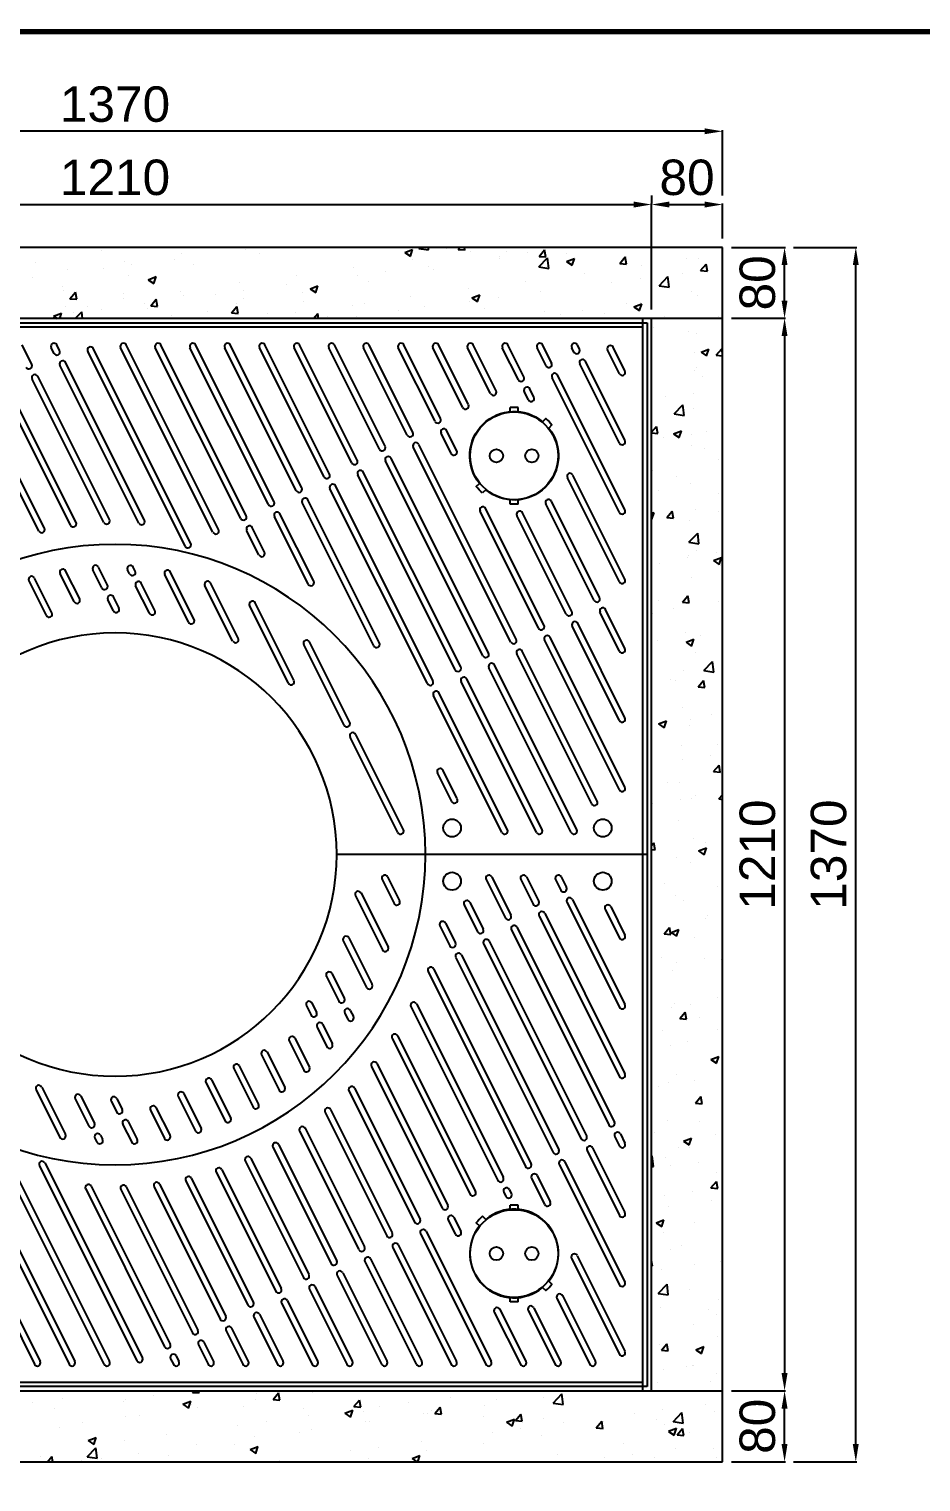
# Model space of a CAD drawing. Header units: millimetres. Extents: x 13588 to 18527, y -24754 to -21261.
# Drawn here: x 14593 to 15599, y -23015 to -21375 of the extents above; entities that cross this region are included whole.
import ezdxf

# ---------------------------------------------------------------- set-up
doc = ezdxf.new("R2010")
doc.units = ezdxf.units.MM
doc.layers.add('LAYOUT', color=7, linetype='Continuous')
doc.layers.add('받침틀', color=251, linetype='Continuous')
doc.styles.get("Standard").update_dxf_attribs({"font": 'arial.ttf'})
doc.dimstyles.new('ISO-25', dxfattribs={"dimtxt": 40, "dimasz": 20, "dimexe": 1.25, "dimexo": 10, "dimgap": 10, "dimtad": 1, "dimdec": 0, "dimtxsty": 'Standard', "dimcen": 2.5, "dimclrd": 3, "dimclre": 3, "dimclrt": 3, "dimadec": 0, "dimazin": 0, "dimtfac": 1, "dimtdec": 0, "dimtmove": 0, "dimatfit": 3, "dimfxl": 0, "dimarcsym": 0})

# ---------------------------------------------------------------- blocks, each defined once
blk = doc.blocks.new('*D7')
at = {"color": 3, "lineweight": -2, "transparency": 16777216}
for p, q in [((4544.3, -23182.9), (4544.3, -23191.7)), ((4564.3, -23192.9), (5734.3, -23192.9)), ((5754.3, -23311.3), (5754.3, -23191.7))]:
    blk.add_line(p, q, dxfattribs=at)
at = {"color": 3, "transparency": 16777216}
for points in [[(4564.3, -23189.6), (4564.3, -23196.3), (4544.3, -23192.9)], [(5734.3, -23189.6), (5734.3, -23196.3), (5754.3, -23192.9)]]:
    blk.add_solid(points, dxfattribs=at)
at = {"layer": 'Defpoints', "color": 0, "transparency": 16777216}
for p in [(4544.3, -23192.9), (5754.3, -23192.9), (5754.3, -23321.3)]:
    blk.add_point(p, dxfattribs=at)
at = {"color": 3, "transparency": 16777216, "insert": (5149.3, -23162.5), "char_height": 40, "attachment_point": 5}
blk.add_mtext('1210', dxfattribs=at)
blk = doc.blocks.new('*D8')
at = {"color": 3, "lineweight": -2, "transparency": 16777216}
for p, q in [((5754.3, -23182.9), (5754.3, -23191.7)), ((5774.3, -23192.9), (5814.3, -23192.9)), ((5834.3, -23231.3), (5834.3, -23191.7))]:
    blk.add_line(p, q, dxfattribs=at)
at = {"color": 3, "transparency": 16777216}
for points in [[(5774.3, -23189.6), (5774.3, -23196.3), (5754.3, -23192.9)], [(5814.3, -23189.6), (5814.3, -23196.3), (5834.3, -23192.9)]]:
    blk.add_solid(points, dxfattribs=at)
at = {"layer": 'Defpoints', "color": 0, "transparency": 16777216}
for p in [(5754.3, -23192.9), (5834.3, -23192.9), (5834.3, -23241.3)]:
    blk.add_point(p, dxfattribs=at)
at = {"color": 3, "transparency": 16777216, "insert": (5794.3, -23162.5), "char_height": 40, "attachment_point": 5}
blk.add_mtext('80', dxfattribs=at)
blk = doc.blocks.new('*D3')
at = {"color": 3, "lineweight": -2, "transparency": 16777216}
for p, q in [((4464.3, -23182.9), (4464.3, -23109.1)), ((5814.3, -23110.3), (4484.3, -23110.3)), ((5834.3, -23182.9), (5834.3, -23109.1))]:
    blk.add_line(p, q, dxfattribs=at)
at = {"color": 3, "transparency": 16777216}
for points in [[(4484.3, -23107), (4484.3, -23113.6), (4464.3, -23110.3)], [(5814.3, -23107), (5814.3, -23113.6), (5834.3, -23110.3)]]:
    blk.add_solid(points, dxfattribs=at)
at = {"layer": 'Defpoints', "color": 0, "transparency": 16777216}
for p in [(4464.3, -23110.3), (4464.3, -23192.9), (5834.3, -23192.9)]:
    blk.add_point(p, dxfattribs=at)
at = {"color": 3, "transparency": 16777216, "insert": (5149.3, -23079.9), "char_height": 40, "attachment_point": 5}
blk.add_mtext('1370', dxfattribs=at)
blk = doc.blocks.new('*D9')
at = {"color": 3, "lineweight": -2, "transparency": 16777216}
for p, q in [((5844.3, -23241.3), (5905.5, -23241.3)), ((5904.3, -23301.3), (5904.3, -23261.3)), ((5844.3, -23321.3), (5905.5, -23321.3))]:
    blk.add_line(p, q, dxfattribs=at)
at = {"color": 3, "transparency": 16777216}
for points in [[(5900.9, -23261.3), (5907.6, -23261.3), (5904.3, -23241.3)], [(5900.9, -23301.3), (5907.6, -23301.3), (5904.3, -23321.3)]]:
    blk.add_solid(points, dxfattribs=at)
at = {"layer": 'Defpoints', "color": 0, "transparency": 16777216}
for p in [(5834.3, -23241.3), (5904.3, -23241.3), (5834.3, -23321.3)]:
    blk.add_point(p, dxfattribs=at)
at = {"color": 3, "transparency": 16777216, "insert": (5873.8, -23281.3), "char_height": 40, "attachment_point": 5, "rotation": 90}
blk.add_mtext('80', dxfattribs=at)
blk = doc.blocks.new('*D4')
at = {"color": 3, "lineweight": -2, "transparency": 16777216}
for p, q in [((5884.9, -23321.3), (5905.5, -23321.3)), ((5904.3, -23341.3), (5904.3, -24511.3)), ((5844.3, -24531.3), (5905.5, -24531.3))]:
    blk.add_line(p, q, dxfattribs=at)
at = {"color": 3, "transparency": 16777216}
for points in [[(5900.9, -23341.3), (5907.6, -23341.3), (5904.3, -23321.3)], [(5900.9, -24511.3), (5907.6, -24511.3), (5904.3, -24531.3)]]:
    blk.add_solid(points, dxfattribs=at)
at = {"layer": 'Defpoints', "color": 0, "transparency": 16777216}
for p in [(5874.9, -23321.3), (5834.3, -24531.3), (5904.3, -24531.3)]:
    blk.add_point(p, dxfattribs=at)
at = {"color": 3, "transparency": 16777216, "insert": (5873.8, -23926.3), "char_height": 40, "attachment_point": 5, "rotation": 90}
blk.add_mtext('1210', dxfattribs=at)
blk = doc.blocks.new('*D5')
at = {"color": 3, "lineweight": -2, "transparency": 16777216}
for p, q in [((5894.3, -24531.3), (5903, -24531.3)), ((5904.3, -24591.3), (5904.3, -24551.3)), ((5844.3, -24611.3), (5905.5, -24611.3))]:
    blk.add_line(p, q, dxfattribs=at)
at = {"color": 3, "transparency": 16777216}
for points in [[(5900.9, -24551.3), (5907.6, -24551.3), (5904.3, -24531.3)], [(5900.9, -24591.3), (5907.6, -24591.3), (5904.3, -24611.3)]]:
    blk.add_solid(points, dxfattribs=at)
at = {"layer": 'Defpoints', "color": 0, "transparency": 16777216}
for p in [(5904.3, -24531.3), (5904.3, -24531.3), (5834.3, -24611.3)]:
    blk.add_point(p, dxfattribs=at)
at = {"color": 3, "transparency": 16777216, "insert": (5873.8, -24571.3), "char_height": 40, "attachment_point": 5, "rotation": 90}
blk.add_mtext('80', dxfattribs=at)
blk = doc.blocks.new('*D2')
at = {"color": 3, "lineweight": -2, "transparency": 16777216}
for p, q in [((5914.3, -23241.3), (5985.8, -23241.3)), ((5984.6, -24591.3), (5984.6, -23261.3)), ((5914.3, -24611.3), (5985.8, -24611.3))]:
    blk.add_line(p, q, dxfattribs=at)
at = {"color": 3, "transparency": 16777216}
for points in [[(5981.2, -23261.3), (5987.9, -23261.3), (5984.6, -23241.3)], [(5981.2, -24591.3), (5987.9, -24591.3), (5984.6, -24611.3)]]:
    blk.add_solid(points, dxfattribs=at)
at = {"layer": 'Defpoints', "color": 0, "transparency": 16777216}
for p in [(5904.3, -23241.3), (5984.6, -23241.3), (5904.3, -24611.3)]:
    blk.add_point(p, dxfattribs=at)
at = {"color": 3, "transparency": 16777216, "insert": (5954.1, -23926.3), "char_height": 40, "attachment_point": 5, "rotation": 90}
blk.add_mtext('1370', dxfattribs=at)
blk = doc.blocks.new('A$C6562381F')
for p, q in [((4.5, 54.5), (-4.5, 54.5)), ((-4.5, 49.3), (-4.5, 54.5)), ((4.5, 49.3), (4.5, 54.5)), ((-4.5, -54.5), (-4.5, -49.3)), ((4.5, -54.5), (-4.5, -54.5)), ((4.5, -54.5), (4.5, -49.3))]:
    blk.add_line(p, q)
for centre, radius in [((0, 0), 49.5), ((-20, 0), 7.5), ((20, 0), 7.5)]:
    blk.add_circle(centre, radius)
blk = doc.blocks.new('AG1212')
for p, q in [((11922.8, -22698.5), (13122.8, -22698.5)), ((13122.8, -22698.5), (13122.8, -23298.5)), ((12428.9, -22745.5), (12418, -22723.5)), ((12454, -22733), (12450.8, -22726.7)), ((12460.2, -22729.8), (12457.1, -22723.5)), ((12601.9, -22950.6), (12492, -22730.7)), ((12608.2, -22947.5), (12498.3, -22727.6)), ((12633.2, -22934.9), (12529.1, -22726.7)), ((12639.5, -22931.8), (12535.3, -22723.5)), ((12664.5, -22919.3), (12568.2, -22726.7)), ((12670.8, -22916.2), (12574.5, -22723.5)), ((12695.8, -22903.6), (12607.3, -22726.7)), ((12702.1, -22900.5), (12613.6, -22723.5)), ((12727.1, -22888), (12646.5, -22726.7)), ((12733.4, -22884.9), (12652.7, -22723.5)), ((12758.5, -22872.3), (12685.6, -22726.7)), ((12764.7, -22869.2), (12691.9, -22723.5)), ((12789.8, -22856.7), (12724.7, -22726.7)), ((12796, -22853.6), (12731, -22723.5)), ((12821.1, -22841), (12763.9, -22726.7)), ((12827.3, -22837.9), (12770.1, -22723.5)), ((12852.4, -22825.4), (12803, -22726.7)), ((12858.6, -22822.2), (12809.3, -22723.5)), ((12883.7, -22809.7), (12842.1, -22726.7)), ((12889.9, -22806.6), (12848.4, -22723.5)), ((12915, -22794.1), (12881.3, -22726.7)), ((12921.2, -22790.9), (12887.5, -22723.5)), ((12946.3, -22778.4), (12920.4, -22726.7)), ((12952.5, -22775.3), (12926.7, -22723.5)), ((12977.6, -22762.8), (12959.5, -22726.7)), ((12983.8, -22759.6), (12965.8, -22723.5)), ((13008.9, -22747.1), (12998.7, -22726.7)), ((13015.2, -22744), (13004.9, -22723.5)), ((13040.2, -22731.5), (13037.8, -22726.7)), ((13046.5, -22728.3), (13044.1, -22723.5)), ((13091.6, -22756), (13078.2, -22729.2)), ((13097.8, -22752.8), (13084.5, -22726.1)), ((12549.7, -22924.5), (12460.7, -22746.4)), ((12556, -22921.4), (12466.9, -22743.2)), ((13091.6, -22834.2), (13046.9, -22744.9)), ((13097.8, -22831.1), (13053.2, -22741.7)), ((12510.2, -22923.7), (12429.4, -22762)), ((12516.5, -22920.6), (12435.6, -22758.9)), ((13091.6, -22912.5), (13015.6, -22760.5)), ((13097.8, -22909.4), (13021.9, -22757.4)), ((12472.7, -22926.9), (12398.1, -22777.7)), ((12478.9, -22923.8), (12404.3, -22774.5)), ((12989, -22785.6), (12984.3, -22776.2)), ((12995.2, -22782.4), (12990.6, -22773.1)), ((12436.9, -22933.5), (12366.8, -22793.3)), ((12443.1, -22930.4), (12373, -22790.2)), ((12901.8, -22846), (12890.4, -22823.1)), ((12908.1, -22842.9), (12896.6, -22820)), ((12969, -23058.7), (12859.1, -22838.8)), ((12975.3, -23055.5), (12865.3, -22835.7)), ((12937.7, -23074.3), (12827.8, -22854.4)), ((12944, -23071.2), (12834, -22851.3)), ((12906.4, -23090), (12796.5, -22870.1)), ((12912.7, -23086.8), (12802.7, -22867)), ((13091.6, -22990.8), (13032.9, -22873.4)), ((13097.8, -22987.6), (13039.2, -22870.3)), ((12875.1, -23105.6), (12765.2, -22885.7)), ((12881.4, -23102.5), (12771.4, -22882.6)), ((12746.9, -22990.1), (12708.8, -22913.9)), ((12814.6, -23063), (12733.9, -22901.4)), ((12820.9, -23059.8), (12740.1, -22898.3)), ((13000.3, -23043), (12934.4, -22911.2)), ((13006.6, -23039.9), (12940.7, -22908.1)), ((13037.9, -23024.2), (12982.2, -22912.8)), ((13062.9, -23011.7), (13008.5, -22902.9)), ((13069.2, -23008.6), (13014.8, -22899.7)), ((12691.4, -22957.3), (12677.5, -22929.6)), ((12740.7, -22993.3), (12702.6, -22917.1)), ((13031.6, -23027.4), (12975.9, -22916)), ((12685.1, -22960.4), (12671.2, -22932.7)), ((12483, -23010.1), (12467.1, -22978.3)), ((12508, -22997.6), (12497.8, -22977.2)), ((12514.3, -22994.4), (12504.1, -22974.1)), ((12539.3, -22981.9), (12537, -22977.3)), ((12545.6, -22978.8), (12543.3, -22974.2)), ((12611.9, -23033.1), (12585.1, -22979.5)), ((12445.4, -23028.9), (12425.8, -22989.6)), ((12451.7, -23025.7), (12432, -22986.5)), ((12476.7, -23013.2), (12460.8, -22981.5)), ((12561.5, -23026.2), (12546, -22995.3)), ((12567.8, -23023.1), (12552.3, -22992.2)), ((12605.6, -23036.3), (12578.8, -22982.7)), ((12655.4, -23057.6), (12624.1, -22995)), ((12661.7, -23054.5), (12630.4, -22991.8)), ((12521, -23023.5), (12514.7, -23011)), ((12527.3, -23020.4), (12521, -23007.8)), ((12718.3, -23105.1), (12674.6, -23017.6)), ((12724.6, -23101.9), (12680.8, -23014.5)), ((13091.6, -23069), (13069.6, -23025.1)), ((13097.8, -23065.9), (13075.9, -23022)), ((13091.6, -23147.3), (13038.3, -23040.8)), ((13097.8, -23144.2), (13044.6, -23037.6)), ((12781.2, -23152.6), (12735.7, -23061.6)), ((12787.4, -23149.5), (12742, -23058.5)), ((13091.6, -23225.6), (13007, -23056.4)), ((13097.8, -23222.4), (13013.3, -23053.3)), ((13060.3, -23241.3), (12975.7, -23072.1)), ((13066.6, -23238.1), (12982, -23069)), ((13037.3, -23273.5), (12944.4, -23087.7)), ((13043.6, -23270.4), (12950.7, -23084.6)), ((12998.2, -23273.5), (12913.1, -23103.4)), ((13004.4, -23270.4), (12919.4, -23100.3)), ((12959, -23273.5), (12881.8, -23119)), ((12965.3, -23270.4), (12888.1, -23115.9)), ((12841.7, -23273.5), (12787.9, -23166)), ((12847.9, -23270.4), (12794.2, -23162.9)), ((12902.4, -23238.5), (12886.4, -23206.4)), ((12908.7, -23235.4), (12892.6, -23203.3)), ((13122.8, -23298.5), (12772.8, -23298.5)), ((13122.8, -23298.5), (12772.8, -23298.5)), ((13122.8, -23298.5), (12772.8, -23298.5)), ((13122.8, -23298.5), (12772.8, -23298.5)), ((13122.8, -23298.5), (12772.8, -23298.5)), ((13122.8, -23298.5), (13122.8, -23898.5)), ((12830.1, -23323.5), (12843.7, -23350.5)), ((12947.5, -23323.5), (12969.2, -23366.9)), ((12986.7, -23323.5), (13000.5, -23351.3)), ((13025.8, -23323.5), (13031.9, -23335.6)), ((12823.9, -23326.7), (12837.4, -23353.7)), ((12941.3, -23326.7), (12963, -23370.1)), ((12980.4, -23326.7), (12994.3, -23354.4)), ((13019.5, -23326.7), (13025.6, -23338.8)), ((12793.9, -23345), (12824.4, -23405.9)), ((12800.2, -23341.8), (12830.7, -23402.8)), ((12916.4, -23355.3), (12931.7, -23385.7)), ((12922.7, -23352.1), (12937.9, -23382.6)), ((13032.3, -23352.2), (13091.6, -23470.8)), ((13038.6, -23349), (13097.8, -23467.6)), ((13001, -23367.8), (13091.6, -23549)), ((13007.3, -23364.7), (13097.8, -23545.9)), ((13075.5, -23360.3), (13091.6, -23392.5)), ((13081.8, -23357.2), (13097.8, -23389.4)), ((12889.1, -23378.9), (12900.4, -23401.4)), ((12895.4, -23375.8), (12906.6, -23398.2)), ((12969.7, -23383.5), (13079.6, -23603.4)), ((12976, -23380.4), (13085.9, -23600.2)), ((12780.1, -23395.7), (12806.5, -23448.3)), ((12786.4, -23392.5), (12812.7, -23445.2)), ((12938.4, -23399.1), (13048.3, -23619)), ((12944.6, -23396), (13054.6, -23615.9)), ((12907.1, -23414.8), (13017, -23634.7)), ((12913.3, -23411.7), (13023.3, -23631.5)), ((12761.1, -23435.9), (12775.2, -23464)), ((12767.4, -23432.7), (12781.4, -23460.9)), ((12875.8, -23430.4), (12985.7, -23650.3)), ((12882, -23427.3), (12992, -23647.2)), ((12738.6, -23469.1), (12743.8, -23479.6)), ((12744.8, -23465.9), (12750.1, -23476.5)), ((12856.4, -23469.9), (12954.4, -23666)), ((12862.6, -23466.8), (12960.7, -23662.8)), ((12781.9, -23477.4), (12785.4, -23484.4)), ((12788.1, -23474.3), (12791.6, -23481.3)), ((12750.6, -23493.1), (12761.6, -23515.2)), ((12756.8, -23489.9), (12767.9, -23512)), ((12841.5, -23502.8), (12929.4, -23678.5)), ((12719.3, -23508.7), (12735.7, -23541.7)), ((12725.5, -23505.6), (12742, -23538.5)), ((12835.3, -23505.9), (12923.1, -23681.6)), ((12662.9, -23536.9), (12684.7, -23580.4)), ((12687.9, -23524.4), (12707.9, -23564.3)), ((12694.2, -23521.2), (12714.2, -23561.2)), ((12818.1, -23534.3), (12898.1, -23694.1)), ((12631.6, -23552.5), (12653.2, -23595.8)), ((12656.6, -23540), (12678.4, -23583.5)), ((12811.9, -23537.4), (12891.8, -23697.3)), ((12433.8, -23563.9), (12460.6, -23617.5)), ((12440.1, -23560.8), (12466.9, -23614.4)), ((12600.3, -23568.2), (12619.9, -23607.4)), ((12625.3, -23555.7), (12647, -23598.9)), ((12786.6, -23565.1), (12860.5, -23712.9)), ((12792.8, -23562), (12866.8, -23709.8)), ((12477.9, -23573.9), (12493.4, -23604.9)), ((12484.2, -23570.8), (12499.7, -23601.7)), ((12518.4, -23576.6), (12524.7, -23589.2)), ((12524.7, -23573.5), (12531, -23586.1)), ((12569, -23583.8), (12584.9, -23615.6)), ((12594, -23571.3), (12613.7, -23610.6)), ((12765.8, -23586.2), (12835.4, -23725.4)), ((12531.4, -23602.6), (12541.6, -23623)), ((12537.7, -23599.5), (12547.9, -23619.8)), ((12562.7, -23587), (12578.6, -23618.7)), ((12759.6, -23589.4), (12829.2, -23728.6)), ((12500.1, -23618.3), (12502.4, -23622.9)), ((12506.4, -23615.1), (12508.7, -23619.7)), ((12731, -23610.5), (12797.9, -23744.2)), ((12737.3, -23607.3), (12804.1, -23741.1)), ((13086.3, -23616.8), (13091.6, -23627.3)), ((13092.6, -23613.6), (13097.8, -23624.1)), ((12700.9, -23628.5), (12766.6, -23759.9)), ((12707.2, -23625.4), (12772.8, -23756.8)), ((13055, -23632.4), (13091.6, -23705.5)), ((13061.3, -23629.3), (13097.8, -23702.4)), ((12437.5, -23649.6), (12547.4, -23869.5)), ((12443.8, -23646.4), (12553.7, -23866.3)), ((12669.5, -23644), (12735.3, -23775.5)), ((12675.8, -23640.9), (12741.5, -23772.4)), ((13023.7, -23648.1), (13091.6, -23783.8)), ((13030, -23645), (13097.8, -23780.7)), ((12406.2, -23665.2), (12510.3, -23873.5)), ((12412.5, -23662.1), (12516.6, -23870.4)), ((12602.6, -23666.7), (12672.7, -23806.8)), ((12608.8, -23663.5), (12678.9, -23803.7)), ((12636.8, -23656.9), (12704, -23791.2)), ((12643.1, -23653.7), (12710.2, -23788.1)), ((12992.4, -23663.7), (13007.2, -23693.4)), ((12998.7, -23660.6), (13013.5, -23690.2)), ((12374.9, -23680.9), (12471.2, -23873.5)), ((12381.2, -23677.8), (12477.5, -23870.4)), ((12489.7, -23675.7), (12578.7, -23853.8)), ((12496, -23672.6), (12585, -23850.7)), ((12529.2, -23676.4), (12610.1, -23838.1)), ((12535.5, -23673.3), (12616.3, -23835)), ((12566.8, -23673.3), (12641.4, -23822.5)), ((12573, -23670.2), (12647.6, -23819.4)), ((12961.1, -23679.4), (12963.5, -23684.2)), ((12967.4, -23676.3), (12969.8, -23681.1)), ((12343.6, -23696.5), (12432.1, -23873.5)), ((12349.9, -23693.4), (12438.3, -23870.4)), ((12898.5, -23710.7), (12906.5, -23726.8)), ((12904.8, -23707.6), (12912.8, -23723.6)), ((12867.2, -23726.3), (12940.8, -23873.5)), ((12873.5, -23723.2), (12947.1, -23870.4)), ((12835.9, -23742), (12901.7, -23873.5)), ((12842.2, -23738.9), (12907.9, -23870.4)), ((12804.6, -23757.6), (12862.5, -23873.5)), ((12810.9, -23754.5), (12868.8, -23870.4)), ((13037.6, -23754.1), (13091.6, -23862.1)), ((13043.9, -23751), (13097.8, -23858.9)), ((12773.3, -23773.3), (12823.4, -23873.5)), ((12779.5, -23770.2), (12829.7, -23870.4)), ((12742, -23789), (12784.3, -23873.5)), ((12748.2, -23785.8), (12790.5, -23870.4)), ((13021.1, -23799.3), (13058.2, -23873.5)), ((13027.3, -23796.1), (13064.4, -23870.4)), ((12710.7, -23804.6), (12745.1, -23873.5)), ((12716.9, -23801.5), (12751.4, -23870.4)), ((12950.5, -23814.6), (12979.9, -23873.5)), ((12956.7, -23811.5), (12986.2, -23870.4)), ((12988.7, -23812.8), (13019.1, -23873.5)), ((12994.9, -23809.7), (13025.3, -23870.4)), ((12679.4, -23820.3), (12706, -23873.5)), ((12685.6, -23817.1), (12712.3, -23870.4)), ((12623, -23848.4), (12634, -23870.4)), ((12648.1, -23835.9), (12666.9, -23873.5)), ((12654.3, -23832.8), (12673.1, -23870.4)), ((12591.7, -23864.1), (12594.9, -23870.4)), ((12616.8, -23851.6), (12627.7, -23873.5)), ((12585.5, -23867.2), (12588.6, -23873.5)), ((13122.8, -23898.5), (11922.8, -23898.5))]:
    blk.add_line(p, q)
for points in [[(12937.2, -22890.4, -0.045549), (12930.2, -22883.3), (12933.8, -22879.8, -0.904534), (13004.9, -22810.1), (13008.5, -22806.6, -0.045549), (13015.5, -22813.8), (13011.9, -22817.3, -0.904534), (12940.8, -22886.9)], [(12937.2, -23706.6, 0.045549), (12930.2, -23713.8), (12933.8, -23717.3, 0.904534), (13004.9, -23786.9), (13008.5, -23790.4, 0.045549), (13015.5, -23783.3), (13011.9, -23779.8, 0.904534), (12940.8, -23710.1)]]:
    blk.add_lwpolyline(points, format="xyb", close=True)
for centre in [(12902.8, -23268.5), (13072.8, -23268.5), (12902.8, -23328.5), (13072.8, -23328.5)]:
    blk.add_circle(centre, 10)
for centre, radius, start, end in [((12454, -22725.1), 3.5, 26.5651, 206.5651), ((12457.1, -22731.4), 3.5, 206.5651, 26.5651), ((12495.1, -22729.2), 3.5, 26.5651, 206.5651), ((12532.2, -22725.1), 3.5, 26.5651, 206.5651), ((12571.3, -22725.1), 3.5, 26.5651, 206.5651), ((12610.5, -22725.1), 3.5, 26.5651, 206.5651), ((12649.6, -22725.1), 3.5, 26.5651, 206.5651), ((12688.7, -22725.1), 3.5, 26.5651, 206.5651), ((12727.9, -22725.1), 3.5, 26.5651, 206.5651), ((12767, -22725.1), 3.5, 26.5651, 206.5651), ((12806.1, -22725.1), 3.5, 26.5651, 206.5651), ((12845.3, -22725.1), 3.5, 26.5651, 206.5651), ((12884.4, -22725.1), 3.5, 26.5651, 206.5651), ((12923.5, -22725.1), 3.5, 26.5651, 206.5651), ((12962.7, -22725.1), 3.5, 26.5651, 206.5651), ((13001.8, -22725.1), 3.5, 26.5651, 206.5651), ((13040.9, -22725.1), 3.5, 26.5651, 206.5651), ((13043.3, -22729.9), 3.5, 206.5651, 26.5651), ((13081.3, -22727.7), 3.5, 26.5651, 206.5651), ((12425.8, -22747), 3.5, 206.5651, 26.5651), ((12463.8, -22744.8), 3.5, 26.5651, 206.5651), ((13012, -22745.5), 3.5, 206.5651, 26.5651), ((13050, -22743.3), 3.5, 26.5651, 206.5651), ((12432.5, -22760.5), 3.5, 26.5651, 206.5651), ((12980.7, -22761.2), 3.5, 206.5651, 26.5651), ((13018.7, -22759), 3.5, 26.5651, 206.5651), ((13094.7, -22754.4), 3.5, 206.5651, 26.5651), ((12949.4, -22776.9), 3.5, 206.5651, 26.5651), ((12987.4, -22774.6), 3.5, 26.5651, 206.5651), ((12992.1, -22784), 3.5, 206.5651, 26.5651), ((12918.1, -22792.5), 3.5, 206.5651, 26.5651), ((12886.8, -22808.2), 3.5, 206.5651, 26.5651), ((12855.5, -22823.8), 3.5, 206.5651, 26.5651), ((12893.5, -22821.6), 3.5, 26.5651, 206.5651), ((13094.7, -22832.7), 3.5, 206.5651, 26.5651), ((12824.2, -22839.5), 3.5, 206.5651, 26.5651), ((12862.2, -22837.2), 3.5, 26.5651, 206.5651), ((12905, -22844.5), 3.5, 206.5651, 26.5651), ((12792.9, -22855.1), 3.5, 206.5651, 26.5651), ((12799.6, -22868.5), 3.5, 26.5651, 206.5651), ((12830.9, -22852.9), 3.5, 26.5651, 206.5651), ((12761.6, -22870.8), 3.5, 206.5651, 26.5651), ((12768.3, -22884.2), 3.5, 26.5651, 206.5651), ((13036, -22871.8), 3.5, 26.5651, 206.5651), ((12730.3, -22886.4), 3.5, 206.5651, 26.5651), ((12737, -22899.8), 3.5, 26.5651, 206.5651), ((13011.6, -22901.3), 3.5, 26.5651, 206.5651), ((12699, -22902.1), 3.5, 206.5651, 26.5651), ((12705.7, -22915.5), 3.5, 26.5651, 206.5651), ((12937.5, -22909.6), 3.5, 26.5651, 206.5651), ((12979.1, -22914.4), 3.5, 26.5651, 206.5651), ((13094.7, -22910.9), 3.5, 206.5651, 26.5651), ((12440, -22931.9), 3.5, 206.5651, 26.5651), ((12475.8, -22925.3), 3.5, 206.5651, 26.5651), ((12513.4, -22922.2), 3.5, 206.5651, 26.5651), ((12552.9, -22922.9), 3.5, 206.5651, 26.5651), ((12667.7, -22917.7), 3.5, 206.5651, 26.5651), ((12674.4, -22931.1), 3.5, 26.5651, 206.5651), ((12636.4, -22933.4), 3.5, 206.5651, 26.5651), ((12522.8, -23298.5), 350, 0, 180), ((12605.1, -22949), 3.5, 206.5651, 26.5651), ((12688.2, -22958.9), 3.5, 206.5651, 26.5651), ((12464, -22979.9), 3.5, 26.5651, 206.5651), ((12501, -22975.6), 3.5, 26.5651, 206.5651), ((12540.1, -22975.7), 3.5, 26.5651, 206.5651), ((12542.4, -22980.3), 3.5, 206.5651, 26.5651), ((12582, -22981.1), 3.5, 26.5651, 206.5651), ((12428.9, -22988), 3.5, 26.5651, 206.5651), ((12511.1, -22996), 3.5, 206.5651, 26.5651), ((12549.2, -22993.8), 3.5, 26.5651, 206.5651), ((12627.2, -22993.4), 3.5, 26.5651, 206.5651), ((12743.8, -22991.7), 3.5, 206.5651, 26.5651), ((13094.7, -22989.2), 3.5, 206.5651, 26.5651), ((12479.8, -23011.6), 3.5, 206.5651, 26.5651), ((12517.9, -23009.4), 3.5, 26.5651, 206.5651), ((12677.7, -23016.1), 3.5, 26.5651, 206.5651), ((13066.1, -23010.1), 3.5, 206.5651, 26.5651), ((12448.5, -23027.3), 3.5, 206.5651, 26.5651), ((12524.1, -23022), 3.5, 206.5651, 26.5651), ((12564.6, -23024.7), 3.5, 206.5651, 26.5651), ((13034.8, -23025.8), 3.5, 206.5651, 26.5651), ((13072.8, -23023.6), 3.5, 26.5651, 206.5651), ((12608.8, -23034.7), 3.5, 206.5651, 26.5651), ((13003.4, -23041.5), 3.5, 206.5651, 26.5651), ((13041.5, -23039.2), 3.5, 26.5651, 206.5651), ((12522.8, -23298.5), 250, 0, 180), ((12658.6, -23056), 3.5, 206.5651, 26.5651), ((12738.8, -23060.1), 3.5, 26.5651, 206.5651), ((12817.8, -23061.4), 3.5, 206.5651, 26.5651), ((12972.1, -23057.1), 3.5, 206.5651, 26.5651), ((13010.2, -23054.9), 3.5, 26.5651, 206.5651), ((12940.8, -23072.8), 3.5, 206.5651, 26.5651), ((12978.9, -23070.5), 3.5, 26.5651, 206.5651), ((13094.7, -23067.5), 3.5, 206.5651, 26.5651), ((12909.5, -23088.4), 3.5, 206.5651, 26.5651), ((12947.5, -23086.2), 3.5, 26.5651, 206.5651), ((12721.4, -23103.5), 3.5, 206.5651, 26.5651), ((12878.2, -23104.1), 3.5, 206.5651, 26.5651), ((12916.2, -23101.8), 3.5, 26.5651, 206.5651), ((12884.9, -23117.5), 3.5, 26.5651, 206.5651), ((12784.3, -23151), 3.5, 206.5651, 26.5651), ((13094.7, -23145.7), 3.5, 206.5651, 26.5651), ((12791, -23164.4), 3.5, 26.5651, 206.5651), ((12889.5, -23204.8), 3.5, 26.5651, 206.5651), ((13094.7, -23224), 3.5, 206.5651, 26.5651), ((12905.5, -23237), 3.5, 206.5651, 26.5651), ((13063.4, -23239.7), 3.5, 206.5651, 26.5651), ((12844.8, -23272), 3.5, 206.5651, 26.5651), ((12962.2, -23272), 3.5, 206.5651, 26.5651), ((13001.3, -23272), 3.5, 206.5651, 26.5651), ((13040.4, -23272), 3.5, 206.5651, 26.5651), ((12522.8, -23298.5), 350, 180, 0), ((12522.8, -23298.5), 250, 180, 0), ((12827, -23325.1), 3.5, 26.5651, 206.5651), ((12944.4, -23325.1), 3.5, 26.5651, 206.5651), ((12983.5, -23325.1), 3.5, 26.5651, 206.5651), ((13022.7, -23325.1), 3.5, 26.5651, 206.5651), ((12797, -23343.4), 3.5, 26.5651, 206.5651), ((13028.7, -23337.2), 3.5, 206.5651, 26.5651), ((12840.5, -23352.1), 3.5, 206.5651, 26.5651), ((12919.6, -23353.7), 3.5, 26.5651, 206.5651), ((12997.4, -23352.9), 3.5, 206.5651, 26.5651), ((13035.4, -23350.6), 3.5, 26.5651, 206.5651), ((13078.6, -23358.7), 3.5, 26.5651, 206.5651), ((12966.1, -23368.5), 3.5, 206.5651, 26.5651), ((13004.1, -23366.3), 3.5, 26.5651, 206.5651), ((12892.3, -23377.3), 3.5, 26.5651, 206.5651), ((12934.8, -23384.2), 3.5, 206.5651, 26.5651), ((12972.8, -23381.9), 3.5, 26.5651, 206.5651), ((13094.7, -23390.9), 3.5, 206.5651, 26.5651), ((12783.3, -23394.1), 3.5, 26.5651, 206.5651), ((12827.5, -23404.4), 3.5, 206.5651, 26.5651), ((12903.5, -23399.8), 3.5, 206.5651, 26.5651), ((12941.5, -23397.6), 3.5, 26.5651, 206.5651), ((12910.2, -23413.2), 3.5, 26.5651, 206.5651), ((12764.2, -23434.3), 3.5, 26.5651, 206.5651), ((12878.9, -23428.9), 3.5, 26.5651, 206.5651), ((12809.6, -23446.8), 3.5, 206.5651, 26.5651), ((12741.7, -23467.5), 3.5, 26.5651, 206.5651), ((12778.3, -23462.4), 3.5, 206.5651, 26.5651), ((12859.5, -23468.4), 3.5, 26.5651, 206.5651), ((13094.7, -23469.2), 3.5, 206.5651, 26.5651), ((12747, -23478.1), 3.5, 206.5651, 26.5651), ((12753.7, -23491.5), 3.5, 26.5651, 206.5651), ((12785, -23475.8), 3.5, 26.5651, 206.5651), ((12788.5, -23482.8), 3.5, 206.5651, 26.5651), ((12722.4, -23507.1), 3.5, 26.5651, 206.5651), ((12838.4, -23504.4), 3.5, 26.5651, 206.5651), ((12691.1, -23522.8), 3.5, 26.5651, 206.5651), ((12764.7, -23513.6), 3.5, 206.5651, 26.5651), ((12659.8, -23538.4), 3.5, 26.5651, 206.5651), ((12815, -23535.9), 3.5, 26.5651, 206.5651), ((12628.5, -23554.1), 3.5, 26.5651, 206.5651), ((12738.9, -23540.1), 3.5, 206.5651, 26.5651), ((13094.7, -23547.4), 3.5, 206.5651, 26.5651), ((12436.9, -23562.3), 3.5, 26.5651, 206.5651), ((12481.1, -23572.4), 3.5, 26.5651, 206.5651), ((12597.2, -23569.7), 3.5, 26.5651, 206.5651), ((12711.1, -23562.8), 3.5, 206.5651, 26.5651), ((12789.7, -23563.5), 3.5, 26.5651, 206.5651), ((12521.6, -23575.1), 3.5, 26.5651, 206.5651), ((12527.8, -23587.6), 3.5, 206.5651, 26.5651), ((12565.9, -23585.4), 3.5, 26.5651, 206.5651), ((12681.5, -23581.9), 3.5, 206.5651, 26.5651), ((12762.7, -23587.8), 3.5, 26.5651, 206.5651), ((12496.5, -23603.3), 3.5, 206.5651, 26.5651), ((12534.6, -23601.1), 3.5, 26.5651, 206.5651), ((12650.1, -23597.3), 3.5, 206.5651, 26.5651), ((13082.8, -23601.8), 3.5, 206.5651, 26.5651), ((12463.7, -23615.9), 3.5, 206.5651, 26.5651), ((12503.2, -23616.7), 3.5, 26.5651, 206.5651), ((12581.7, -23617.1), 3.5, 206.5651, 26.5651), ((12616.8, -23609), 3.5, 206.5651, 26.5651), ((12734.1, -23608.9), 3.5, 26.5651, 206.5651), ((13051.5, -23617.4), 3.5, 206.5651, 26.5651), ((13089.5, -23615.2), 3.5, 26.5651, 206.5651), ((12505.6, -23621.3), 3.5, 206.5651, 26.5651), ((12544.7, -23621.4), 3.5, 206.5651, 26.5651), ((12704, -23627), 3.5, 26.5651, 206.5651), ((13020.1, -23633.1), 3.5, 206.5651, 26.5651), ((13058.2, -23630.9), 3.5, 26.5651, 206.5651), ((13094.7, -23625.7), 3.5, 206.5651, 26.5651), ((12440.6, -23648), 3.5, 26.5651, 206.5651), ((12639.9, -23655.3), 3.5, 26.5651, 206.5651), ((12672.7, -23642.5), 3.5, 26.5651, 206.5651), ((12988.8, -23648.8), 3.5, 206.5651, 26.5651), ((13026.9, -23646.5), 3.5, 26.5651, 206.5651), ((12569.9, -23671.7), 3.5, 26.5651, 206.5651), ((12605.7, -23665.1), 3.5, 26.5651, 206.5651), ((12957.5, -23664.4), 3.5, 206.5651, 26.5651), ((12995.6, -23662.2), 3.5, 26.5651, 206.5651), ((12492.8, -23674.1), 3.5, 26.5651, 206.5651), ((12532.3, -23674.9), 3.5, 26.5651, 206.5651), ((12926.2, -23680.1), 3.5, 206.5651, 26.5651), ((12964.2, -23677.8), 3.5, 26.5651, 206.5651), ((12966.7, -23682.6), 3.5, 206.5651, 26.5651), ((12894.9, -23695.7), 3.5, 206.5651, 26.5651), ((13010.4, -23691.8), 3.5, 206.5651, 26.5651), ((12863.6, -23711.4), 3.5, 206.5651, 26.5651), ((12901.6, -23709.1), 3.5, 26.5651, 206.5651), ((13094.7, -23704), 3.5, 206.5651, 26.5651), ((12832.3, -23727), 3.5, 206.5651, 26.5651), ((12870.3, -23724.8), 3.5, 26.5651, 206.5651), ((12909.7, -23725.2), 3.5, 206.5651, 26.5651), ((12801, -23742.7), 3.5, 206.5651, 26.5651), ((12839, -23740.4), 3.5, 26.5651, 206.5651), ((13040.7, -23752.5), 3.5, 26.5651, 206.5651), ((12769.7, -23758.3), 3.5, 206.5651, 26.5651), ((12807.7, -23756.1), 3.5, 26.5651, 206.5651), ((12738.4, -23774), 3.5, 206.5651, 26.5651), ((12776.4, -23771.7), 3.5, 26.5651, 206.5651), ((13094.7, -23782.2), 3.5, 206.5651, 26.5651), ((12707.1, -23789.6), 3.5, 206.5651, 26.5651), ((12713.8, -23803), 3.5, 26.5651, 206.5651), ((12745.1, -23787.4), 3.5, 26.5651, 206.5651), ((13024.2, -23797.7), 3.5, 26.5651, 206.5651), ((12675.8, -23805.3), 3.5, 206.5651, 26.5651), ((12682.5, -23818.7), 3.5, 26.5651, 206.5651), ((12953.6, -23813.1), 3.5, 26.5651, 206.5651), ((12991.8, -23811.2), 3.5, 26.5651, 206.5651), ((12644.5, -23820.9), 3.5, 206.5651, 26.5651), ((12651.2, -23834.3), 3.5, 26.5651, 206.5651), ((12613.2, -23836.6), 3.5, 206.5651, 26.5651), ((12619.9, -23850), 3.5, 26.5651, 206.5651), ((12581.9, -23852.2), 3.5, 206.5651, 26.5651), ((12588.6, -23865.7), 3.5, 26.5651, 206.5651), ((13094.7, -23860.5), 3.5, 206.5651, 26.5651), ((12435.2, -23872), 3.5, 206.5651, 26.5651), ((12474.3, -23872), 3.5, 206.5651, 26.5651), ((12513.5, -23872), 3.5, 206.5651, 26.5651), ((12550.6, -23867.9), 3.5, 206.5651, 26.5651), ((12591.7, -23872), 3.5, 206.5651, 26.5651), ((12630.9, -23872), 3.5, 206.5651, 26.5651), ((12670, -23872), 3.5, 206.5651, 26.5651), ((12709.1, -23872), 3.5, 206.5651, 26.5651), ((12748.3, -23872), 3.5, 206.5651, 26.5651), ((12787.4, -23872), 3.5, 206.5651, 26.5651), ((12826.5, -23872), 3.5, 206.5651, 26.5651), ((12865.7, -23872), 3.5, 206.5651, 26.5651), ((12904.8, -23872), 3.5, 206.5651, 26.5651), ((12943.9, -23872), 3.5, 206.5651, 26.5651), ((12983.1, -23872), 3.5, 206.5651, 26.5651), ((13022.2, -23872), 3.5, 206.5651, 26.5651), ((13061.3, -23872), 3.5, 206.5651, 26.5651)]:
    blk.add_arc(centre, radius, start, end)
blk = doc.blocks.new('A$C3AAF5964')
at = {"linetype": 'Continuous'}
for p, q in [((-11.7, 742.1), (-11.7, 742.1)), ((79.4, 738.6), (79.4, 738.6)), ((150.9, 743.5), (150.9, 743.5)), ((166.9, 739.6), (166.9, 739.6)), ((330.6, 740.3), (337, 736.1)), ((330.7, 740.4), (339.5, 743.8)), ((337, 736.1), (339.5, 743.8)), ((346.4, 744.9), (347.4, 745.9)), ((346.4, 744.9), (357.6, 743.1)), ((357.6, 743.1), (357.3, 745.9)), ((377.3, 744.6), (377.3, 744.6)), ((391.1, 743.8), (392.9, 745.9)), ((391.1, 743.8), (398.7, 743.2)), ((398.6, 743.1), (398.1, 745.9)), ((404.3, 741.4), (404.3, 741.4)), ((445.1, 741.8), (445.1, 741.8)), ((469.4, 739.7), (469.4, 739.7)), ((482.2, 735.9), (488.3, 743.1)), ((489.7, 735.2), (488.2, 743.1)), ((512.9, 738.9), (512.9, 738.9)), ((-85.7, 729.3), (-85.7, 729.3)), ((-50, 721.6), (-50, 721.6)), ((-9.2, 722.4), (-9.2, 722.4)), ((15.2, 730.5), (15.2, 730.5)), ((22.6, 726.6), (22.6, 726.6)), ((70.7, 732.9), (70.7, 732.9)), ((92.8, 726.9), (92.8, 726.9)), ((273.2, 723), (273.2, 723)), ((339.1, 732.5), (339.1, 732.5)), ((357.4, 725), (357.4, 725)), ((437.6, 733.3), (437.6, 733.3)), ((437.7, 735.5), (437.7, 735.5)), ((481.9, 723.9), (491.8, 734.2)), ((481.9, 723.9), (493.2, 722.1)), ((482.2, 735.9), (489.8, 735.2)), ((493.2, 722.1), (491.8, 734.2)), ((513.2, 730.2), (522.1, 733.6)), ((513.2, 730.2), (519.5, 725.9)), ((519.5, 725.9), (522.1, 733.6)), ((573.3, 727.9), (579.4, 735.2)), ((573.3, 727.9), (580.8, 727.2)), ((580.8, 727.2), (579.3, 735.2)), ((580.7, 736), (580.7, 736)), ((598.1, 725.7), (598.1, 725.7)), ((648.5, 733.2), (648.5, 733.2)), ((662.3, 733.9), (662.3, 733.9)), ((664.3, 719.9), (670.5, 727.2)), ((671.9, 719.2), (670.4, 727.2)), ((-89.4, 711.8), (-89.4, 711.8)), ((18.8, 714.2), (18.8, 714.2)), ((41.4, 709.6), (50.3, 713)), ((41.4, 709.6), (47.7, 705.3)), ((47.7, 705.3), (50.3, 713)), ((143.8, 705.9), (143.8, 705.9)), ((209, 714.8), (209, 714.8)), ((277.6, 714.5), (277.6, 714.5)), ((289.5, 707.9), (289.5, 707.9)), ((309.3, 718.6), (309.3, 718.6)), ((363.5, 720.6), (363.5, 720.6)), ((466.9, 707.3), (466.9, 707.3)), ((532.9, 716.8), (532.9, 716.8)), ((564.3, 706.5), (564.3, 706.5)), ((596.1, 710.7), (596.1, 710.7)), ((617.4, 702.8), (627.3, 713.1)), ((628.7, 701.1), (627.3, 713.1)), ((644.2, 717), (644.2, 717)), ((664.3, 719.9), (671.9, 719.2)), ((-55.3, 701.5), (-55.3, 701.5)), ((-54.2, 696.9), (-54.2, 696.9)), ((-46.8, 688.1), (-40.6, 695.4)), ((-39.2, 687.5), (-40.7, 695.4)), ((13.6, 694.1), (13.6, 694.1)), ((77.9, 696.4), (77.9, 696.4)), ((81.4, 691.2), (81.4, 691.2)), ((117.5, 693.4), (117.5, 693.4)), ((149.2, 697.6), (149.2, 697.6)), ((197.3, 703.9), (197.3, 703.9)), ((215.4, 695.1), (215.4, 695.1)), ((223.9, 699.4), (232.8, 702.8)), ((223.9, 699.4), (230.3, 695.1)), ((230.3, 695.1), (232.8, 702.8)), ((337.6, 690.2), (337.6, 690.2)), ((402.8, 699.2), (402.8, 699.2)), ((406.5, 689.2), (415.4, 692.6)), ((406.5, 689.2), (412.8, 685)), ((412.8, 685), (415.3, 692.6)), ((436, 689.6), (436, 689.6)), ((484.1, 696), (484.1, 696)), ((617.4, 702.8), (628.7, 701.1)), ((654.5, 695.7), (654.5, 695.7)), ((660.7, 691.6), (660.7, 691.6)), ((-51.5, 679.3), (-51.5, 679.3)), ((-46.8, 688.1), (-39.2, 687.5)), ((-42.6, 672.3), (-42.6, 672.3)), ((-40.8, 665.9), (-33.5, 673.5)), ((-32.7, 665.9), (-33.5, 673.5)), ((-27.4, 679.9), (-27.4, 679.9)), ((-10.9, 676.5), (-10.9, 676.5)), ((13.7, 688.2), (13.7, 688.2)), ((37.2, 682.8), (37.2, 682.8)), ((40.4, 677), (40.4, 677)), ((44.3, 680.2), (50.4, 687.5)), ((44.3, 680.2), (51.9, 679.5)), ((51.9, 679.5), (50.4, 687.5)), ((108.2, 674.1), (108.2, 674.1)), ((135.4, 672.2), (141.5, 679.5)), ((135.4, 672.2), (143, 671.5)), ((141.3, 682.4), (141.3, 682.4)), ((143, 671.5), (141.5, 679.5)), ((149.2, 688.3), (149.2, 688.3)), ((207.5, 672.6), (207.5, 672.6)), ((217, 685.5), (217, 685.5)), ((271.6, 680.7), (271.6, 680.7)), ((284.8, 682.6), (284.8, 682.6)), ((324, 674.9), (324, 674.9)), ((352.6, 679.7), (352.6, 679.7)), ((404.2, 685.4), (404.2, 685.4)), ((420.4, 676.9), (420.4, 676.9)), ((488.2, 674), (488.2, 674)), ((531.4, 674.5), (531.4, 674.5)), ((580.5, 682.9), (580.5, 682.9)), ((589, 679.1), (597.9, 682.5)), ((589, 679), (595.3, 674.8)), ((595.3, 674.8), (597.9, 682.5)), ((596.6, 683.5), (596.6, 683.5)), ((-65.3, 668.6), (-56.4, 672)), ((-65.3, 668.6), (-61.4, 665.9)), ((-58.4, 665.9), (-56.4, 672)), ((67.3, 669.7), (67.3, 669.7)), ((176, 671.3), (176, 671.3)), ((227.9, 665.9), (232.6, 671.5)), ((233.6, 665.9), (232.6, 671.5)), ((243.8, 668.4), (243.8, 668.4)), ((275.9, 668.6), (275.9, 668.6)), ((506.4, 670.2), (506.4, 670.2)), ((556, 671.1), (556, 671.1)), ((610.8, 667), (610.8, 667)), ((623.8, 668.3), (623.8, 668.3)), ((685, 667.8), (685, 667.8)), ((610.9, 655.1), (610.9, 655.1)), ((650.6, 651.2), (650.6, 651.2)), ((659.2, 649.3), (659.2, 649.3)), ((657.6, 627.4), (657.6, 627.4)), ((664.8, 627.9), (673.7, 631.3)), ((664.8, 627.9), (671.1, 623.7)), ((671.1, 623.7), (673.7, 631.3)), ((682, 624.4), (688.1, 631.7)), ((682, 624.4), (689, 623.8)), ((689, 626.5), (688.1, 631.7)), ((657.6, 607), (657.6, 607)), ((659.4, 610.6), (659.4, 610.6)), ((666.3, 600.9), (666.3, 600.9)), ((624.2, 577.3), (624.2, 577.3)), ((656, 581.5), (656, 581.5)), ((634.3, 558.1), (644.2, 568.4)), ((634.3, 558.1), (645.6, 556.4)), ((645.6, 556.3), (644.2, 568.4)), ((656.1, 564.8), (656.1, 564.8)), ((609, 537.4), (614.6, 544.1)), ((616.1, 536.2), (614.6, 544.1)), ((609, 536.8), (616.1, 536.2)), ((622.6, 531.4), (622.6, 531.4)), ((633.9, 535.8), (642.8, 539.2)), ((633.9, 535.8), (640.2, 531.6)), ((640.2, 531.6), (642.8, 539.2)), ((641.6, 536), (641.6, 536)), ((654.2, 534.8), (654.2, 534.8)), ((670.7, 537.8), (670.7, 537.8)), ((654.5, 522.5), (654.5, 522.5)), ((668.4, 518.9), (668.4, 518.9)), ((610.5, 494.2), (610.5, 494.2)), ((684.6, 506.9), (684.6, 506.9)), ((637.3, 487.7), (637.3, 487.7)), ((653, 480.2), (653, 480.2)), ((616.3, 471.4), (616.3, 471.4)), ((684.1, 468.5), (684.1, 468.5)), ((609, 446), (611.9, 447.1)), ((609.3, 439.5), (611.9, 447.1)), ((626.1, 441.3), (632.2, 448.6)), ((633.7, 440.6), (632.2, 448.6)), ((659, 449.8), (659, 449.8)), ((684.1, 448.1), (684.1, 448.1)), ((609, 439.7), (609.3, 439.5)), ((626.1, 441.3), (633.7, 440.6)), ((651.4, 437.9), (651.4, 437.9)), ((651.1, 413.4), (661, 423.7)), ((651.1, 413.4), (662.4, 411.6)), ((662.4, 411.6), (661, 423.7)), ((649.9, 395.7), (649.9, 395.7)), ((650.7, 398), (650.7, 398)), ((659.4, 403.6), (659.4, 403.6)), ((678.8, 392.6), (687.7, 396)), ((682.5, 402.2), (682.5, 402.2)), ((685.1, 388.3), (687.7, 396)), ((618.4, 389.4), (618.4, 389.4)), ((678.8, 392.6), (685.1, 388.3)), ((686.2, 386.6), (686.2, 386.6)), ((653.8, 374), (653.8, 374)), ((617.3, 348), (617.3, 348)), ((643.7, 345.8), (649.9, 353.1)), ((643.7, 345.8), (651.3, 345.1)), ((648.4, 353.4), (648.4, 353.4)), ((649.1, 352.1), (649.1, 352.1)), ((651.3, 345.1), (649.8, 353.1)), ((684.2, 346.1), (684.2, 346.1)), ((610.2, 333.4), (610.2, 333.4)), ((634.1, 339.1), (634.1, 339.1)), ((615.6, 302.1), (615.6, 302.1)), ((646.8, 311.1), (646.8, 311.1)), ((647.9, 300.5), (656.8, 303.9)), ((647.9, 300.5), (654.2, 296.2)), ((654.2, 296.2), (656.8, 303.9)), ((663.7, 308.4), (663.7, 308.4)), ((658.7, 289), (658.7, 289)), ((667.9, 268.6), (677.8, 278.9)), ((679.2, 266.9), (677.8, 278.9)), ((609.4, 274.2), (609.4, 274.2)), ((645.3, 268.8), (645.3, 268.8)), ((667.9, 268.6), (679.2, 266.9)), ((677.2, 271.3), (677.2, 271.3)), ((630.3, 258.3), (630.3, 258.3)), ((636.2, 257.1), (636.2, 257.1)), ((661.4, 250.2), (667.5, 257.5)), ((661.4, 250.2), (669, 249.6)), ((668.9, 249.6), (667.4, 257.5)), ((643.7, 226.5), (643.7, 226.5)), ((653.4, 213.2), (653.4, 213.2)), ((677.1, 218.8), (677.1, 218.8)), ((617, 208.4), (625.9, 211.8)), ((617, 208.4), (623.3, 204.1)), ((623.3, 204.1), (625.9, 211.8)), ((651.9, 206.8), (651.9, 206.8)), ((642.2, 184.3), (642.2, 184.3)), ((683.8, 185.3), (683.8, 185.3)), ((609.8, 172.6), (609.8, 172.6)), ((643.7, 168.7), (643.7, 168.7)), ((675.5, 172.9), (675.5, 172.9)), ((679, 154.7), (685.1, 162)), ((679, 154.7), (686.6, 154)), ((686.5, 154), (685.1, 162)), ((627.2, 141.9), (627.2, 141.9)), ((640.6, 142), (640.6, 142)), ((610.3, 118.6), (610.3, 118.6)), ((642.1, 122.8), (642.1, 122.8)), ((654, 124.8), (654, 124.8)), ((658.3, 128.2), (658.3, 128.2)), ((684.8, 123.9), (689, 128.3)), ((684.8, 123.9), (689, 123.3)), ((639.1, 99.7), (639.1, 99.7)), ((609, 71.3), (611.6, 74.4)), ((609, 66.8), (613.1, 66.5)), ((613.1, 66.5), (611.6, 74.4)), ((656.8, 79), (656.8, 79)), ((661.9, 65.2), (670.8, 68.6)), ((668.2, 60.9), (670.8, 68.6)), ((669.7, 74.5), (669.7, 74.5)), ((637.5, 57.4), (637.5, 57.4)), ((653, 52.4), (653, 52.4)), ((661.9, 65.2), (668.2, 60.9)), ((623.4, 28.9), (623.4, 28.9)), ((683.5, 24.5), (683.5, 24.5)), ((609.4, 11.8), (609.4, 11.8)), ((636, 15.2), (636, 15.2)), ((645, 9.6), (645, 9.6)), ((670.2, -10.6), (670.2, -10.6)), ((671.8, -7.5), (671.8, -7.5)), ((623.1, -28.4), (629.3, -21.1)), ((623.1, -28.4), (630.7, -29)), ((630.7, -29), (629.2, -21.1)), ((631, -26.9), (639.9, -23.5)), ((631, -26.9), (637.3, -31.2)), ((634.5, -27.1), (634.5, -27.1)), ((637.3, -31.2), (639.9, -23.5)), ((657.9, -32.7), (657.9, -32.7)), ((619.7, -55), (619.7, -55)), ((636.8, -60.7), (636.8, -60.7)), ((668.6, -56.5), (668.6, -56.5)), ((687.5, -57.9), (687.5, -57.9)), ((632.9, -69.4), (632.9, -69.4)), ((631.4, -111.7), (631.4, -111.7)), ((635.2, -106.6), (635.2, -106.6)), ((652.7, -108.4), (652.7, -108.4)), ((683.3, -100.3), (683.3, -100.3)), ((640.8, -123.9), (646.9, -116.6)), ((640.8, -123.9), (648.3, -124.6)), ((648.3, -124.6), (646.8, -116.6)), ((662.8, -122.8), (662.8, -122.8)), ((621.8, -137), (621.8, -137)), ((683.1, -136.3), (683.1, -136.3)), ((609, -149), (609, -149)), ((629.8, -153.9), (629.8, -153.9)), ((649.8, -150.4), (649.8, -150.4)), ((675.9, -170.1), (684.8, -166.7)), ((675.9, -170.1), (682.2, -174.4)), ((682.2, -174.4), (684.8, -166.7)), ((628.3, -196.2), (628.3, -196.2)), ((637.5, -187.3), (637.5, -187.3)), ((657.5, -193.5), (657.5, -193.5)), ((616.4, -200.5), (616.4, -200.5)), ((658.4, -219.4), (664.5, -212.1)), ((665.9, -220.1), (664.5, -212.1)), ((658.4, -219.4), (666, -220.1)), ((626.7, -238.5), (626.7, -238.5)), ((663.2, -240), (663.2, -240)), ((612.8, -252.2), (612.8, -252.2)), ((645, -262.2), (653.9, -258.8)), ((645, -262.2), (651.3, -266.5)), ((651.3, -266.5), (653.9, -258.8)), ((680.6, -255.1), (680.6, -255.1)), ((639.6, -269.3), (639.6, -269.3)), ((652.3, -269.3), (652.3, -269.3)), ((609, -279.6), (609.7, -279)), ((609, -290.7), (611, -291)), ((611, -291), (609.6, -279)), ((625.2, -280.8), (625.2, -280.8)), ((629.8, -290.1), (629.8, -290.1)), ((661.6, -285.9), (661.6, -285.9)), ((676, -315), (682.1, -307.7)), ((683.6, -315.6), (682.1, -307.7)), ((682.7, -297.1), (682.7, -297.1)), ((623.7, -323.1), (623.7, -323.1)), ((655.3, -319.6), (655.3, -319.6)), ((676, -315), (683.6, -315.6)), ((628.2, -336), (628.2, -336)), ((676.3, -329.6), (676.3, -329.6)), ((614.1, -354.3), (623, -350.9)), ((614.1, -354.3), (620.4, -358.6)), ((620.4, -358.6), (623, -350.9)), ((657.2, -354.3), (657.2, -354.3)), ((688.1, -355.8), (688.1, -355.8)), ((622.1, -365.3), (622.1, -365.3)), ((630.6, -384.5), (630.6, -384.5)), ((642.9, -379.7), (642.9, -379.7)), ((610.1, -403.2), (609, -397.4)), ((609, -403.1), (610.1, -403.2)), ((620.6, -407.6), (620.6, -407.6)), ((657.4, -401.6), (657.4, -401.6)), ((686.5, -398.1), (686.5, -398.1)), ((616.6, -434), (626.5, -423.7)), ((627.9, -435.8), (626.5, -423.7)), ((609.5, -429.8), (609.5, -429.8)), ((616.6, -434), (627.9, -435.8)), ((651.9, -430.1), (651.9, -430.1)), ((685, -440.4), (685, -440.4)), ((619, -449.9), (619, -449.9)), ((673.1, -451.9), (673.1, -451.9)), ((682.3, -458), (682.3, -458)), ((656.3, -469.4), (656.3, -469.4)), ((688.1, -465.2), (688.1, -465.2)), ((620.2, -498), (626.3, -490.8)), ((627.7, -498.7), (626.2, -490.8)), ((683.4, -482.6), (683.4, -482.6)), ((617.5, -492.2), (617.5, -492.2)), ((620.2, -498), (627.7, -498.7)), ((659, -497.6), (667.9, -494.1)), ((659, -497.6), (665.3, -501.8)), ((665.3, -501.8), (667.9, -494.1)), ((622.9, -519.4), (622.9, -519.4)), ((648.4, -516.8), (648.4, -516.8)), ((654.7, -515.3), (654.7, -515.3)), ((656.8, -515.1), (656.8, -515.1)), ((615.9, -534.4), (615.9, -534.4)), ((675.2, -533.9), (675.2, -533.9)), ((681.9, -524.9), (681.9, -524.9)), ((-88.7, -557.2), (-88.7, -557.2)), ((-54.8, -552.8), (-54.8, -552.8)), ((-14.7, -544.5), (-14.7, -544.5)), ((13, -555.6), (13, -555.6)), ((15.9, -553.7), (15.9, -553.7)), ((47.7, -549.5), (47.7, -549.5)), ((80.6, -559.1), (89.4, -555.7)), ((86.9, -563.4), (89.4, -555.7)), ((91.2, -545.8), (92.7, -544.1)), ((91.2, -545.8), (98.8, -546.4)), ((98.8, -546.4), (98.3, -544.1)), ((162.7, -553.5), (162.7, -553.5)), ((163.9, -547), (163.9, -547)), ((182.3, -553.7), (188.4, -546.4)), ((182.3, -553.7), (189.9, -554.4)), ((189.9, -554.4), (188.4, -546.4)), ((226.8, -545.4), (226.8, -545.4)), ((273.4, -561.7), (279.5, -554.4)), ((281, -562.4), (279.5, -554.4)), ((382.6, -551.1), (382.6, -551.1)), ((434.6, -553.3), (434.6, -553.3)), ((486.6, -551.5), (486.6, -551.5)), ((497.9, -557.7), (507.8, -547.4)), ((509.2, -559.5), (507.8, -547.4)), ((-64.3, -564.2), (-64.3, -564.2)), ((15.8, -572.4), (15.8, -572.4)), ((31.5, -572), (31.5, -572)), ((80.5, -559.1), (86.9, -563.4)), ((80.8, -558.5), (80.8, -558.5)), ((89.8, -559.7), (89.8, -559.7)), ((97.5, -562.4), (97.5, -562.4)), ((148.5, -561.4), (148.5, -561.4)), ((216.3, -564.2), (216.3, -564.2)), ((222.5, -572.2), (222.5, -572.2)), ((263.1, -569.3), (272, -565.9)), ((263.1, -569.3), (269.4, -573.6)), ((269.4, -573.6), (272, -565.9)), ((273.4, -561.7), (281, -562.4)), ((284.1, -567.1), (284.1, -567.1)), ((302.7, -561.6), (302.7, -561.6)), ((334.5, -557.4), (334.5, -557.4)), ((351.9, -569.9), (351.9, -569.9)), ((356.5, -569.2), (356.5, -569.2)), ((360.5, -566), (360.5, -566)), ((364.5, -569.7), (370.6, -562.4)), ((364.5, -569.7), (372.1, -570.3)), ((372, -570.3), (370.6, -562.4)), ((419.7, -572.8), (419.7, -572.8)), ((420.6, -561), (420.6, -561)), ((455.6, -577.6), (461.7, -570.3)), ((463.1, -578.3), (461.7, -570.3)), ((497.9, -557.7), (509.2, -559.5)), ((589.5, -569.5), (589.5, -569.5)), ((621.3, -565.4), (621.3, -565.4)), ((633.4, -578.8), (643.3, -568.4)), ((644.7, -580.5), (643.3, -568.4)), ((669.4, -559), (669.4, -559)), ((680.3, -567.2), (680.3, -567.2)), ((-58.3, -585.1), (-58.3, -585.1)), ((-32.6, -580.1), (-32.6, -580.1)), ((142.6, -582.7), (142.6, -582.7)), ((174.4, -578.5), (174.4, -578.5)), ((225.3, -587.6), (225.3, -587.6)), ((286.5, -578.7), (286.5, -578.7)), ((291.3, -578.1), (291.3, -578.1)), ((445.6, -579.5), (454.5, -576.1)), ((445.6, -579.5), (451.9, -583.7)), ((451.9, -583.7), (454.5, -576.1)), ((455.6, -577.6), (463.2, -578.3)), ((461.2, -586.4), (461.2, -586.4)), ((487.5, -575.7), (487.5, -575.7)), ((509.3, -580.1), (509.3, -580.1)), ((546.7, -585.6), (552.8, -578.3)), ((546.7, -585.6), (554.3, -586.3)), ((550.2, -584.9), (550.2, -584.9)), ((554.2, -586.3), (552.8, -578.3)), ((555.3, -578.5), (555.3, -578.5)), ((614.4, -576.7), (614.4, -576.7)), ((623.1, -581.4), (623.1, -581.4)), ((628.1, -589.6), (637, -586.2)), ((628.1, -589.7), (634.4, -593.9)), ((633.4, -578.7), (644.7, -580.5)), ((634.4, -593.9), (637, -586.2)), ((637.8, -593.6), (643.9, -586.3)), ((645.3, -594.2), (643.9, -586.3)), ((-26.2, -600.1), (-17.3, -596.7)), ((-26.2, -600.1), (-19.8, -604.4)), ((-19.8, -604.4), (-17.3, -596.7)), ((-17.5, -603.8), (-17.5, -603.8)), ((14.3, -599.6), (14.3, -599.6)), ((62.4, -593.2), (62.4, -593.2)), ((95.9, -604.7), (95.9, -604.7)), ((138.3, -604.1), (138.3, -604.1)), ((161.1, -595.8), (161.1, -595.8)), ((212.4, -591.4), (212.4, -591.4)), ((349.2, -601.2), (349.2, -601.2)), ((419.1, -603.3), (419.1, -603.3)), ((429.4, -590.6), (429.4, -590.6)), ((485, -593.8), (485, -593.8)), ((577.5, -603.6), (577.5, -603.6)), ((637.8, -593.6), (645.4, -594.2)), ((651.5, -590.9), (651.5, -590.9)), ((-79.6, -617.7), (-79.6, -617.7)), ((-72.3, -624.1), (-67.2, -618.1)), ((-66.2, -624.1), (-67.3, -618.1)), ((-34.2, -622.4), (-34.2, -622.4)), ((-27.4, -618.4), (-17.5, -608.1)), ((-27.4, -618.4), (-16.1, -620.1)), ((-16.1, -620.1), (-17.5, -608.1)), ((-11.8, -620.5), (-11.8, -620.5)), ((30, -614.2), (30, -614.2)), ((64.3, -616.8), (64.3, -616.8)), ((156.4, -610.3), (165.3, -606.9)), ((156.4, -610.3), (162.7, -614.5)), ((162.7, -614.5), (165.2, -606.9)), ((189.1, -622.3), (189.1, -622.3)), ((269.3, -611.7), (269.3, -611.7)), ((289.7, -620.4), (289.7, -620.4)), ((301.1, -607.5), (301.1, -607.5)), ((338.9, -620.4), (347.8, -617)), ((338.9, -620.4), (344.2, -624.1)), ((345.4, -624.1), (347.8, -617)), ((354.9, -611.4), (354.9, -611.4)), ((503.4, -616.3), (503.4, -616.3)), ((556, -619.6), (556, -619.6)), ((587.8, -615.4), (587.8, -615.4)), ((612.8, -619), (612.8, -619)), ((635.9, -609.1), (635.9, -609.1)), ((678.8, -609.5), (678.8, -609.5)), ((682, -618.8), (682, -618.8)), ((56, -623.4), (56, -623.4))]:
    blk.add_line(p, q, dxfattribs=at)
at = {"layer": '받침틀'}
for p, q in [((689, 745.9), (-681, 745.9)), ((689, -624.1), (689, 745.9)), ((689, 665.9), (-681, 665.9)), ((599, 655.9), (-591, 655.9)), ((599, -544.1), (599, 665.9)), ((609, -544.1), (609, 665.9)), ((-591, -534.1), (599, -534.1)), ((-681, -544.1), (689, -544.1)), ((-681, -624.1), (689, -624.1))]:
    blk.add_line(p, q, dxfattribs=at)
for base, p1, p2, picture, middle in [((-681, 877), (689, 794.3), (-681, 794.3), '*D3', (4, 907.4)), ((609, 794.3), (-601, 794.3), (609, 665.9), '*D7', (4, 824.8)), ((689, 794.3), (609, 794.3), (689, 745.9), '*D8', (649, 824.8))]:
    dim = blk.add_linear_dim(base=base, p1=p1, p2=p2, dimstyle='ISO-25')
    dim.commit()
    dim.dimension.update_dxf_attribs({"geometry": picture, "text_midpoint": middle, "insert": (-5145.3, 23987.3)})
for base, p1, p2, picture, middle in [((759, 745.9), (689, 665.9), (689, 745.9), '*D9', (728.6, 705.9)), ((839.3, 745.9), (759, -624.1), (759, 745.9), '*D2', (808.9, 60.9)), ((759, -544.1), (729.6, 665.9), (689, -544.1), '*D4', (728.6, 60.9)), ((759, -544.1), (689, -624.1), (759, -544.1), '*D5', (728.6, -584.1))]:
    dim = blk.add_linear_dim(base=base, p1=p1, p2=p2, angle=90, dimstyle='ISO-25')
    dim.commit()
    dim.dimension.update_dxf_attribs({"geometry": picture, "text_midpoint": middle, "insert": (-5145.3, 23987.3)})

msp = doc.modelspace()

# ---------------------------------------------------------------- linework, layer by layer
at = {"layer": 'LAYOUT', "const_width": 5.88}
msp.add_lwpolyline([(13705.1, -24635.9), (18409.1, -24635.9), (18409.1, -21378.4), (13705.1, -21378.4)], close=True, dxfattribs=at)

# ---------------------------------------------------------------- block references
for name, p in [('A$C3AAF5964', (14686.1, -22367.8)), ('AG1212', (2167.3, 991.7)), ('A$C6562381F', (15140.1, -21856.9)), ('A$C6562381F', (15140.1, -22756.9))]:
    msp.add_blockref(name, p)

doc.saveas('drawing.dxf')
